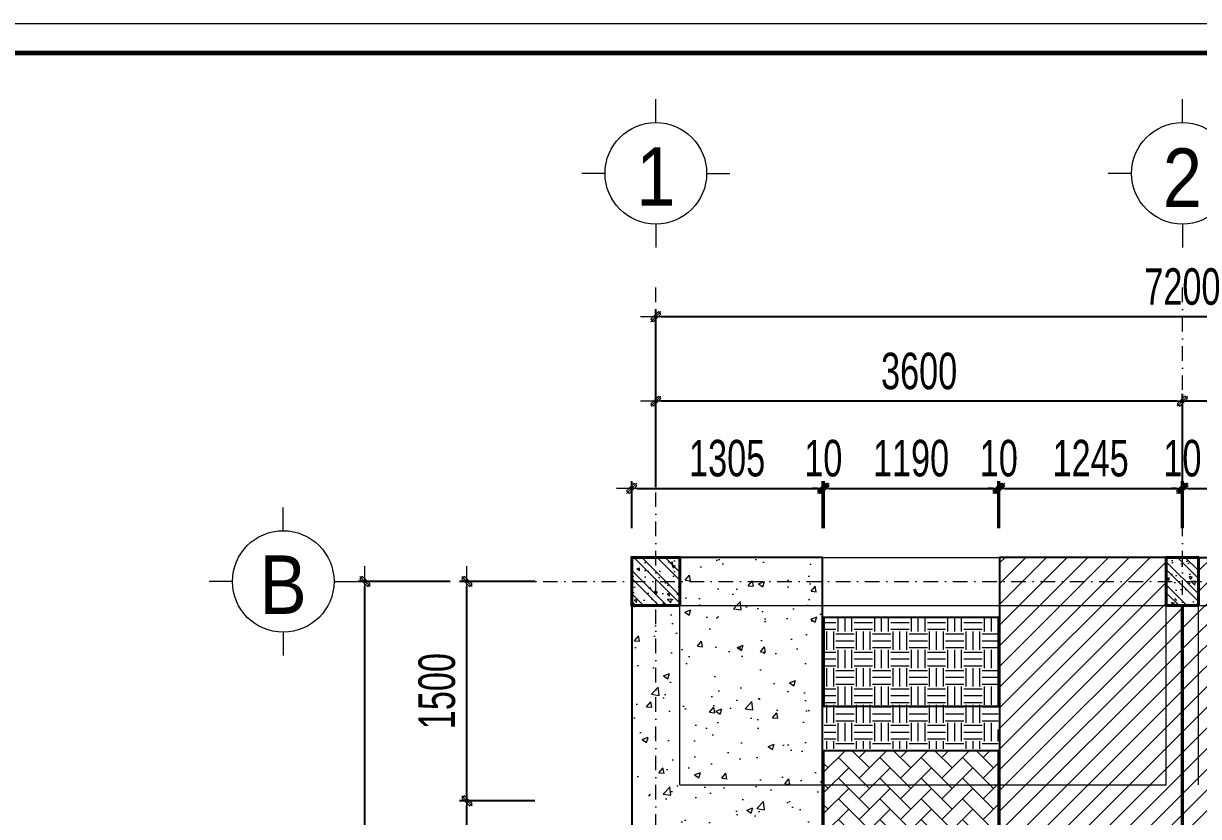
# Model space of a CAD drawing. Header units: millimetres. Extents: x -178395 to 493851, y -561170 to -280028.
# Drawn here: x -5284 to 2749, y -456089 to -450665 of the extents above; entities that cross this region are included whole.
import ezdxf
from ezdxf.enums import TextEntityAlignment as Align

# ---------------------------------------------------------------- set-up
doc = ezdxf.new("R2010")
doc.units = ezdxf.units.MM
doc.header["$MEASUREMENT"] = 0
doc.header["$PDMODE"] = 32
doc.linetypes.add('DASHDOT', pattern=[1, 0.5, -0.25, 0, -0.25])
doc.linetypes.add('HIDDEN', pattern=[0.375, 0.25, -0.125])
doc.layers.get('Defpoints').update_dxf_attribs({"color": 1})
for name, color, linetype, lineweight in [('hatch1', 136, 'Continuous', 9), ('Khungten_LCDI', 7, 'Continuous', 5), ('LC Dim', 8, 'Continuous', 18), ('LC Hatch', 252, 'Continuous', 9), ('LC ISO', 153, 'Continuous', 13), ('LC MANH DUT', 35, 'HIDDEN', 5), ('LC Net dam2', 6, 'Continuous', 40), ('LC Net manh', 133, 'Continuous', 5), ('LC Net thay', 63, 'Continuous', 25), ('LC Net truc', 79, 'DASHDOT', 13), ('LC Text1', 3, 'Continuous', 20)]:
    doc.layers.add(name, color=color, linetype=linetype, lineweight=lineweight)
doc.styles.add('HOATBIF', font='hoatbif.shx', dxfattribs={"width": 0.7})
doc.styles.add('Khungten', font='VHAVAN.TTF', dxfattribs={"width": 0.9, "height": 5000})
doc.styles.add('LC 1', font='VHAVANB.TTF')
doc.styles.add('Title', font='VHBLACK.TTF', dxfattribs={"width": 0.8})
doc.dimstyles.new('1-100', dxfattribs={"dimscale": 100, "dimtxt": 2.5, "dimasz": 0.35, "dimexe": 0.5, "dimexo": 0, "dimgap": 0.8, "dimtad": 1, "dimdec": 0, "dimzin": 0, "dimdsep": 46, "dimtxsty": 'HOATBIF', "dimblk1": 'DOT', "dimblk2": 'DOT', "dimsah": 1, "dimcen": -1, "dimdle": 1, "dimclrd": 256, "dimclre": 256, "dimclrt": 4, "dimadec": 3, "dimazin": 2, "dimtfac": 0.3333333333333333, "dimtdec": 0, "dimtix": 1, "dimtmove": 2, "dimatfit": 3, "dimldrblk": 'DOT', "dimfxl": 1, "dimtvp": 0.8333333333333333, "dimtolj": 1, "dimtzin": 0, "dimarcsym": 0})

# ---------------------------------------------------------------- blocks, each defined once
blk = doc.blocks.new('DOT')
at = {"layer": 'LC Dim'}
blk.add_line((-3, 0), (3, 0), dxfattribs=at)
at = {"layer": 'LC Dim', "color": 4}
blk.add_line((-1, -1), (1, 1), dxfattribs=at)
blk.add_lwpolyline([(0.5, 1), (-1, -0.5), (-0.5, -1), (1, 0.5)], close=True, dxfattribs=at)
blk = doc.blocks.new('*D390')
at = {"layer": 'Defpoints', "color": 0, "transparency": 16777216}
for p in [(2638.707242048607, -453248.7228395488), (2638.707242048607, -453284.776689069), (6238.707242048723, -453284.776689069)]:
    blk.add_point(p, dxfattribs=at)
at = {"layer": 'LC Dim', "lineweight": -2, "transparency": 16777216}
for p, q in [((2638.707242048607, -453284.776689069), (2638.707242048607, -453198.7228395488)), ((6238.707242048723, -453284.776689069), (6238.707242048723, -453198.7228395488)), ((6203.707242048723, -453248.7228395488), (2673.707242048607, -453248.7228395488))]:
    blk.add_line(p, q, dxfattribs=at)
at = {"layer": 'LC Dim', "lineweight": -2, "transparency": 16777216, "xscale": 35, "yscale": 35, "zscale": 35, "rotation": 180}
blk.add_blockref('DOT', (2638.707242048607, -453248.7228395488), dxfattribs=at)
at = {"layer": 'LC Dim', "lineweight": -2, "transparency": 16777216, "xscale": 35, "yscale": 35, "zscale": 35}
blk.add_blockref('DOT', (6238.707242048723, -453248.7228395488), dxfattribs=at)
at = {"layer": 'LC Dim', "color": 4, "transparency": 16777216, "insert": (4438.707242048665, -453043.7228395488), "char_height": 250, "attachment_point": 5, "style": 'HOATBIF'}
blk.add_mtext('\\A1;3600', dxfattribs=at)
blk = doc.blocks.new('_Dot')
at = {"color": 0, "linetype": 'ByBlock', "lineweight": -2}
blk.add_line((-0.5, 0), (-1, 0), dxfattribs=at)
at = {"color": 0, "linetype": 'ByBlock', "const_width": 0.5}
blk.add_lwpolyline([(-0.25, 0, 1), (0.25, 0, 1)], format="xyb", close=True, dxfattribs=at)
blk = doc.blocks.new('*D391')
at = {"layer": 'Defpoints', "color": 0, "ltscale": 2, "transparency": 16777216}
for p in [(-961.292757951277, -453248.7228395488), (-961.292757951277, -453837.8544930673), (2638.707242048607, -453837.8544930673)]:
    blk.add_point(p, dxfattribs=at)
at = {"layer": 'LC Dim', "lineweight": -2, "ltscale": 2, "transparency": 16777216}
for p, q in [((-961.292757951277, -453837.8544930673), (-961.292757951277, -453198.7228395488)), ((2638.707242048607, -453837.8544930673), (2638.707242048607, -453198.7228395488)), ((2603.707242048607, -453248.7228395488), (-926.292757951277, -453248.7228395488))]:
    blk.add_line(p, q, dxfattribs=at)
at = {"layer": 'LC Dim', "lineweight": -2, "ltscale": 2, "transparency": 16777216, "xscale": 35, "yscale": 35, "zscale": 35, "rotation": 180}
blk.add_blockref('DOT', (-961.292757951277, -453248.7228395488), dxfattribs=at)
at = {"layer": 'LC Dim', "lineweight": -2, "ltscale": 2, "transparency": 16777216, "xscale": 35, "yscale": 35, "zscale": 35}
blk.add_blockref('DOT', (2638.707242048607, -453248.7228395488), dxfattribs=at)
at = {"layer": 'LC Dim', "color": 4, "ltscale": 2, "transparency": 16777216, "insert": (838.7072420486647, -453043.7228395488), "char_height": 250, "attachment_point": 5, "style": 'HOATBIF'}
blk.add_mtext('\\A1;3600', dxfattribs=at)
blk = doc.blocks.new('*D392')
at = {"layer": 'Defpoints', "color": 0, "ltscale": 2, "transparency": 16777216}
for p in [(-961.2927579512769, -452671.213815429), (-961.292757951277, -453837.8544930673), (6238.707242048723, -453837.8544930673)]:
    blk.add_point(p, dxfattribs=at)
at = {"layer": 'LC Dim', "lineweight": -2, "ltscale": 2, "transparency": 16777216}
for p, q in [((-961.292757951277, -453837.8544930673), (-961.2927579512769, -452621.213815429)), ((6238.707242048723, -453837.8544930673), (6238.707242048723, -452621.213815429)), ((6203.707242048723, -452671.213815429), (-926.2927579512769, -452671.213815429))]:
    blk.add_line(p, q, dxfattribs=at)
at = {"layer": 'LC Dim', "lineweight": -2, "ltscale": 2, "transparency": 16777216, "xscale": 35, "yscale": 35, "zscale": 35, "rotation": 180}
blk.add_blockref('DOT', (-961.2927579512769, -452671.213815429), dxfattribs=at)
at = {"layer": 'LC Dim', "lineweight": -2, "ltscale": 2, "transparency": 16777216, "xscale": 35, "yscale": 35, "zscale": 35}
blk.add_blockref('DOT', (6238.707242048723, -452671.213815429), dxfattribs=at)
at = {"layer": 'LC Dim', "color": 4, "ltscale": 2, "transparency": 16777216, "insert": (2638.707242048723, -452466.213815429), "char_height": 250, "attachment_point": 5, "style": 'HOATBIF'}
blk.add_mtext('\\A1;7200', dxfattribs=at)
blk = doc.blocks.new('TTRUC')
at = {"layer": 'LC ISO'}
for p, q in [((0, 6.94551799677526), (0, 10.13175513561828)), ((-6.94551799677526, 0), (-10.13175513561828, 0)), ((6.94551799677526, 0), (10.13175513561828, 0)), ((0, -6.94551799677526), (0, -10.13175513561828))]:
    blk.add_line(p, q, dxfattribs=at)
at = {"layer": 'LC Net manh'}
blk.add_circle((0, 0), 6.94551799677526, dxfattribs=at)
blk = doc.blocks.new('*D394')
at = {"layer": 'Defpoints', "color": 0, "ltscale": 2, "transparency": 16777216}
for p in [(-2949.760171233959, -454481.7766890692), (-2366.691590515404, -454481.7766890692), (-2366.691590515404, -460481.7766890692)]:
    blk.add_point(p, dxfattribs=at)
at = {"layer": 'LC Dim', "lineweight": -2, "ltscale": 2, "transparency": 16777216}
for p, q in [((-2366.691590515404, -454481.7766890692), (-2999.760171233959, -454481.7766890692)), ((-2949.760171233958, -460446.7766890692), (-2949.760171233959, -454516.7766890692)), ((-2366.691590515404, -460481.7766890692), (-2999.760171233958, -460481.7766890692))]:
    blk.add_line(p, q, dxfattribs=at)
at = {"layer": 'LC Dim', "lineweight": -2, "ltscale": 2, "transparency": 16777216, "xscale": 35, "yscale": 35, "zscale": 35}
for p, rotation in [((-2949.760171233959, -454481.7766890692), 90), ((-2949.760171233958, -460481.7766890692), 270)]:
    blk.add_blockref('DOT', p, dxfattribs=dict(at, rotation=rotation))
at = {"layer": 'LC Dim', "color": 4, "ltscale": 2, "transparency": 16777216, "insert": (-3154.760171234088, -457481.7766890691), "char_height": 250, "attachment_point": 5, "rotation": 90, "style": 'HOATBIF'}
blk.add_mtext('\\A1;6000', dxfattribs=at)
blk = doc.blocks.new('kakaka')
at = {"layer": 'LC Hatch', "ltscale": 2}
h = blk.add_hatch(dxfattribs=at)
h.set_pattern_fill('BTCT', color=256, scale=20, angle=90)
h.set_pattern_definition([(140, (37650.13485386883, -378709.944733735), (12.55042699651903, 143.4520365201507), [15, -165]), (85, (37650.13485386883, -378709.944733735), (-150.4384267400024, -27.75026672259999), [12, -132]), (190.4514, (37651.18072186883, -378697.990397735), (-137.8879084121907, 115.7018763428043), [12.748038, -140.2284223999999]), (136.1842, (37610.13485386883, -378709.944733735), (33.10380286580363, 213.4482097251289), [22.5, -247.5]), (186.6356, (37612.89351526884, -378692.157384735), (-194.8235741800883, 186.9325411097407), [19.12205759999999, -210.3426]), (81.18419999999999, (37610.13485386883, -378709.944733735), (-194.8237201850649, 186.9323890267254), [18, -198]), (111, (37620.13485386883, -378689.944733735), (80.52377813306778, 119.3814104236923), [15, -165]), (56.00000000000002, (37620.13485386883, -378689.944733735), (-145.0300090093706, 48.66306638431635), [12, -132]), (161.4514, (37626.84517506884, -378679.996287135), (-64.50609934199046, 168.044525716298), [12.748038, -140.2284224]), (127.5, (37650.13485386883, -378709.944733735), (-66.5787707662623, 2.431971063458138), [0, -130.4, 0, -134, 0, -132.5]), (97.49999999999996, (37650.13485386883, -378709.944733735), (-78.88234237647205, 52.61390748842972), [0, -76.39999999999998, 0, -127.4, 0, -50.49999999999999]), (57.49999999999998, (37650.13485386883, -378754.544733735), (4.510974346875966, 106.7644872344818), [0, -49.99999999999998, 0, -155.9999999999999, 0, -206.9999999999999]), (47.49999999999999, (37650.13485386883, -378774.544733735), (-20.02099646646352, 116.6372338684772), [0, -65, 0, -103.6, 0, -147]), (135, (37650.13485386883, -378709.944733735), (-53.03300858899107, -53.03300858899106), []), (135, (37650.13485386883, -378674.589394735), (-53.03300858899107, -53.03300858899106), [])])
h.paths.add_polyline_path([(76247.63485386885, -223824.444733735), (76247.63485386885, -223604.444733735), (76027.63485386885, -223604.444733735), (76027.63485386885, -223824.444733735)])
at = {"layer": 'LC MANH DUT', "ltscale": 100}
blk.add_lwpolyline([(76247.63485386885, -223824.444733735), (76247.63485386885, -223604.444733735), (76027.63485386885, -223604.444733735), (76027.63485386885, -223824.444733735)], close=True, dxfattribs=at)
at = {"layer": 'LC Net dam2', "ltscale": 5}
blk.add_lwpolyline([(76247.63485386885, -223824.444733735), (76247.63485386885, -223604.444733735), (76027.63485386885, -223604.444733735), (76027.63485386885, -223824.444733735)], close=True, dxfattribs=at)
blk = doc.blocks.new('*D398')
at = {"layer": 'Defpoints', "color": 0, "ltscale": 2, "transparency": 16777216}
for p in [(-2252.535699514458, -454481.7766890692), (-1788.2927579517, -454481.7766890692), (-1788.292757951773, -455981.7766890693)]:
    blk.add_point(p, dxfattribs=at)
at = {"layer": 'LC Dim', "lineweight": -2, "ltscale": 2, "transparency": 16777216}
for p, q in [((-1788.2927579517, -454481.7766890692), (-2302.535699514458, -454481.7766890692)), ((-2252.535699514458, -455946.7766890693), (-2252.535699514458, -454516.7766890692)), ((-1788.292757951773, -455981.7766890693), (-2302.535699514458, -455981.7766890693))]:
    blk.add_line(p, q, dxfattribs=at)
at = {"layer": 'LC Dim', "lineweight": -2, "ltscale": 2, "transparency": 16777216, "xscale": 35, "yscale": 35, "zscale": 35}
for p, rotation in [((-2252.535699514458, -454481.7766890692), 90), ((-2252.535699514458, -455981.7766890693), 270)]:
    blk.add_blockref('DOT', p, dxfattribs=dict(at, rotation=rotation))
at = {"layer": 'LC Dim', "color": 4, "ltscale": 2, "transparency": 16777216, "insert": (-2457.535699514587, -455231.7766890692), "char_height": 250, "attachment_point": 5, "rotation": 90, "style": 'HOATBIF'}
blk.add_mtext('\\A1;1500', dxfattribs=at)
blk = doc.blocks.new('*D395')
at = {"layer": 'Defpoints', "color": 0, "ltscale": 2, "transparency": 16777216}
for p in [(-2252.535699514589, -455981.7766890693), (-1788.292757951773, -455981.7766890693), (-1788.292757951845, -457481.7766890695)]:
    blk.add_point(p, dxfattribs=at)
at = {"layer": 'LC Dim', "lineweight": -2, "ltscale": 2, "transparency": 16777216}
for p, q in [((-1788.292757951773, -455981.7766890693), (-2302.535699514589, -455981.7766890693)), ((-2252.535699514589, -457446.7766890695), (-2252.535699514589, -456016.7766890693)), ((-1788.292757951845, -457481.7766890695), (-2302.535699514589, -457481.7766890695))]:
    blk.add_line(p, q, dxfattribs=at)
at = {"layer": 'LC Dim', "lineweight": -2, "ltscale": 2, "transparency": 16777216, "xscale": 35, "yscale": 35, "zscale": 35}
for p, rotation in [((-2252.535699514589, -455981.7766890693), 90), ((-2252.535699514589, -457481.7766890695), 270)]:
    blk.add_blockref('DOT', p, dxfattribs=dict(at, rotation=rotation))
at = {"layer": 'LC Dim', "color": 4, "ltscale": 2, "transparency": 16777216, "insert": (-2457.535699514718, -456731.7766890693), "char_height": 250, "attachment_point": 5, "rotation": 90, "style": 'HOATBIF'}
blk.add_mtext('\\A1;1500', dxfattribs=at)
blk = doc.blocks.new('*D401')
at = {"layer": 'Defpoints', "color": 0, "ltscale": 250, "transparency": 16777216}
for p in [(178.7088453761758, -453844.7766890692), (-1126.292757951612, -454117.7766890692), (178.7088453761758, -454117.7766890692)]:
    blk.add_point(p, dxfattribs=at)
at = {"layer": 'LC Dim', "linetype": 'ByBlock', "lineweight": -2, "ltscale": 250, "transparency": 16777216}
for p, q in [((-1126.292757951612, -454117.7766890692), (-1126.292757951612, -453794.7766890692)), ((-1091.292757951612, -453844.7766890692), (143.7088453761758, -453844.7766890692)), ((178.7088453761758, -454117.7766890692), (178.7088453761758, -453794.7766890692))]:
    blk.add_line(p, q, dxfattribs=at)
at = {"layer": 'LC Dim', "lineweight": -2, "ltscale": 250, "transparency": 16777216, "xscale": 35, "yscale": 35, "zscale": 35, "rotation": 180}
blk.add_blockref('DOT', (-1126.292757951612, -453844.7766890692), dxfattribs=at)
at = {"layer": 'LC Dim', "lineweight": -2, "ltscale": 250, "transparency": 16777216, "xscale": 35, "yscale": 35, "zscale": 35}
blk.add_blockref('DOT', (178.7088453761758, -453844.7766890692), dxfattribs=at)
at = {"layer": 'LC Dim', "color": 4, "ltscale": 250, "transparency": 16777216, "insert": (-473.791956287718, -453639.7766890692), "char_height": 250, "attachment_point": 5, "style": 'HOATBIF'}
blk.add_mtext('\\A1;1305', dxfattribs=at)
blk = doc.blocks.new('*D402')
at = {"layer": 'Defpoints', "color": 0, "ltscale": 250, "transparency": 16777216}
for p in [(188.7065176465076, -453844.7766890692), (178.7088453761758, -454117.7766890692), (188.7065176465076, -454117.7766890692)]:
    blk.add_point(p, dxfattribs=at)
at = {"layer": 'LC Dim', "linetype": 'ByBlock', "lineweight": -2, "ltscale": 250, "transparency": 16777216}
for p, q in [((143.7088453761758, -453844.7766890692), (108.7088453761758, -453844.7766890692)), ((178.7088453761758, -454117.7766890692), (178.7088453761758, -453794.7766890692)), ((178.7088453761758, -453844.7766890692), (188.7065176465076, -453844.7766890692)), ((188.7065176465076, -454117.7766890692), (188.7065176465076, -453794.7766890692)), ((223.7065176465076, -453844.7766890692), (258.7065176465076, -453844.7766890692))]:
    blk.add_line(p, q, dxfattribs=at)
at = {"layer": 'LC Dim', "lineweight": -2, "ltscale": 250, "transparency": 16777216, "xscale": 35, "yscale": 35, "zscale": 35}
blk.add_blockref('DOT', (178.7088453761758, -453844.7766890692), dxfattribs=at)
at = {"layer": 'LC Dim', "lineweight": -2, "ltscale": 250, "transparency": 16777216, "xscale": 35, "yscale": 35, "zscale": 35, "rotation": 180}
blk.add_blockref('DOT', (188.7065176465076, -453844.7766890692), dxfattribs=at)
at = {"layer": 'LC Dim', "color": 4, "ltscale": 250, "transparency": 16777216, "insert": (183.7076815113417, -453639.7766890692), "char_height": 250, "attachment_point": 5, "style": 'HOATBIF'}
blk.add_mtext('\\A1;10', dxfattribs=at)
blk = doc.blocks.new('*D403')
at = {"layer": 'Defpoints', "color": 0, "ltscale": 250, "transparency": 16777216}
for p in [(1378.455917726014, -453844.7766890692), (188.7065176465076, -454117.7766890692), (1378.455917726014, -454117.7766890692)]:
    blk.add_point(p, dxfattribs=at)
at = {"layer": 'LC Dim', "linetype": 'ByBlock', "lineweight": -2, "ltscale": 250, "transparency": 16777216}
for p, q in [((188.7065176465076, -454117.7766890692), (188.7065176465076, -453794.7766890692)), ((223.7065176465076, -453844.7766890692), (1343.455917726014, -453844.7766890692)), ((1378.455917726014, -454117.7766890692), (1378.455917726014, -453794.7766890692))]:
    blk.add_line(p, q, dxfattribs=at)
at = {"layer": 'LC Dim', "lineweight": -2, "ltscale": 250, "transparency": 16777216, "xscale": 35, "yscale": 35, "zscale": 35, "rotation": 180}
blk.add_blockref('DOT', (188.7065176465076, -453844.7766890692), dxfattribs=at)
at = {"layer": 'LC Dim', "lineweight": -2, "ltscale": 250, "transparency": 16777216, "xscale": 35, "yscale": 35, "zscale": 35}
blk.add_blockref('DOT', (1378.455917726014, -453844.7766890692), dxfattribs=at)
at = {"layer": 'LC Dim', "color": 4, "ltscale": 250, "transparency": 16777216, "insert": (783.581217686261, -453639.7766890692), "char_height": 250, "attachment_point": 5, "style": 'HOATBIF'}
blk.add_mtext('\\A1;1190', dxfattribs=at)
blk = doc.blocks.new('*D404')
at = {"layer": 'Defpoints', "color": 0, "ltscale": 250, "transparency": 16777216}
for p in [(1388.7065176479, -453844.7766890692), (1378.455917726014, -454117.7766890692), (1388.7065176479, -454117.7766890692)]:
    blk.add_point(p, dxfattribs=at)
at = {"layer": 'LC Dim', "linetype": 'ByBlock', "lineweight": -2, "ltscale": 250, "transparency": 16777216}
for p, q in [((1343.455917726014, -453844.7766890692), (1308.455917726014, -453844.7766890692)), ((1378.455917726014, -454117.7766890692), (1378.455917726014, -453794.7766890692)), ((1378.455917726014, -453844.7766890692), (1388.7065176479, -453844.7766890692)), ((1388.7065176479, -454117.7766890692), (1388.7065176479, -453794.7766890692)), ((1423.7065176479, -453844.7766890692), (1458.7065176479, -453844.7766890692))]:
    blk.add_line(p, q, dxfattribs=at)
at = {"layer": 'LC Dim', "lineweight": -2, "ltscale": 250, "transparency": 16777216, "xscale": 35, "yscale": 35, "zscale": 35}
blk.add_blockref('DOT', (1378.455917726014, -453844.7766890692), dxfattribs=at)
at = {"layer": 'LC Dim', "lineweight": -2, "ltscale": 250, "transparency": 16777216, "xscale": 35, "yscale": 35, "zscale": 35, "rotation": 180}
blk.add_blockref('DOT', (1388.7065176479, -453844.7766890692), dxfattribs=at)
at = {"layer": 'LC Dim', "color": 4, "ltscale": 250, "transparency": 16777216, "insert": (1383.581217686957, -453639.7766890692), "char_height": 250, "attachment_point": 5, "style": 'HOATBIF'}
blk.add_mtext('\\A1;10', dxfattribs=at)
blk = doc.blocks.new('*D405')
at = {"layer": 'Defpoints', "color": 0, "ltscale": 250, "transparency": 16777216}
for p in [(2633.707120104452, -453844.7766890692), (1388.7065176479, -454117.7766890692), (2633.707120104452, -454117.7766890692)]:
    blk.add_point(p, dxfattribs=at)
at = {"layer": 'LC Dim', "linetype": 'ByBlock', "lineweight": -2, "ltscale": 250, "transparency": 16777216}
for p, q in [((1388.7065176479, -454117.7766890692), (1388.7065176479, -453794.7766890692)), ((1423.7065176479, -453844.7766890692), (2598.707120104452, -453844.7766890692)), ((2633.707120104452, -454117.7766890692), (2633.707120104452, -453794.7766890692))]:
    blk.add_line(p, q, dxfattribs=at)
at = {"layer": 'LC Dim', "lineweight": -2, "ltscale": 250, "transparency": 16777216, "xscale": 35, "yscale": 35, "zscale": 35, "rotation": 180}
blk.add_blockref('DOT', (1388.7065176479, -453844.7766890692), dxfattribs=at)
at = {"layer": 'LC Dim', "lineweight": -2, "ltscale": 250, "transparency": 16777216, "xscale": 35, "yscale": 35, "zscale": 35}
blk.add_blockref('DOT', (2633.707120104452, -453844.7766890692), dxfattribs=at)
at = {"layer": 'LC Dim', "color": 4, "ltscale": 250, "transparency": 16777216, "insert": (2011.206818876176, -453639.7766890692), "char_height": 250, "attachment_point": 5, "style": 'HOATBIF'}
blk.add_mtext('\\A1;1245', dxfattribs=at)
blk = doc.blocks.new('*D406')
at = {"layer": 'Defpoints', "color": 0, "ltscale": 250, "transparency": 16777216}
for p in [(2643.707363992761, -453844.7766890692), (2633.707120104452, -454117.7766890692), (2643.707363992761, -454117.7766890692)]:
    blk.add_point(p, dxfattribs=at)
at = {"layer": 'LC Dim', "linetype": 'ByBlock', "lineweight": -2, "ltscale": 250, "transparency": 16777216}
for p, q in [((2598.707120104452, -453844.7766890692), (2563.707120104452, -453844.7766890692)), ((2633.707120104452, -454117.7766890692), (2633.707120104452, -453794.7766890692)), ((2633.707120104452, -453844.7766890692), (2643.707363992761, -453844.7766890692)), ((2643.707363992761, -454117.7766890692), (2643.707363992761, -453794.7766890692)), ((2678.707363992761, -453844.7766890692), (2713.707363992761, -453844.7766890692))]:
    blk.add_line(p, q, dxfattribs=at)
at = {"layer": 'LC Dim', "lineweight": -2, "ltscale": 250, "transparency": 16777216, "xscale": 35, "yscale": 35, "zscale": 35}
blk.add_blockref('DOT', (2633.707120104452, -453844.7766890692), dxfattribs=at)
at = {"layer": 'LC Dim', "lineweight": -2, "ltscale": 250, "transparency": 16777216, "xscale": 35, "yscale": 35, "zscale": 35, "rotation": 180}
blk.add_blockref('DOT', (2643.707363992761, -453844.7766890692), dxfattribs=at)
at = {"layer": 'LC Dim', "color": 4, "ltscale": 250, "transparency": 16777216, "insert": (2638.707242048607, -453639.7766890692), "char_height": 250, "attachment_point": 5, "style": 'HOATBIF'}
blk.add_mtext('\\A1;10', dxfattribs=at)
blk = doc.blocks.new('*D407')
at = {"layer": 'Defpoints', "color": 0, "ltscale": 250, "transparency": 16777216}
for p in [(3888.707966449312, -453844.7766890692), (2643.707363992761, -454117.7766890692), (3888.707966449312, -454117.7766890692)]:
    blk.add_point(p, dxfattribs=at)
at = {"layer": 'LC Dim', "linetype": 'ByBlock', "lineweight": -2, "ltscale": 250, "transparency": 16777216}
for p, q in [((2643.707363992761, -454117.7766890692), (2643.707363992761, -453794.7766890692)), ((2678.707363992761, -453844.7766890692), (3853.707966449312, -453844.7766890692)), ((3888.707966449312, -454117.7766890692), (3888.707966449312, -453794.7766890692))]:
    blk.add_line(p, q, dxfattribs=at)
at = {"layer": 'LC Dim', "lineweight": -2, "ltscale": 250, "transparency": 16777216, "xscale": 35, "yscale": 35, "zscale": 35, "rotation": 180}
blk.add_blockref('DOT', (2643.707363992761, -453844.7766890692), dxfattribs=at)
at = {"layer": 'LC Dim', "lineweight": -2, "ltscale": 250, "transparency": 16777216, "xscale": 35, "yscale": 35, "zscale": 35}
blk.add_blockref('DOT', (3888.707966449312, -453844.7766890692), dxfattribs=at)
at = {"layer": 'LC Dim', "color": 4, "ltscale": 250, "transparency": 16777216, "insert": (3266.207665221037, -453639.7766890692), "char_height": 250, "attachment_point": 5, "style": 'HOATBIF'}
blk.add_mtext('\\A1;1245', dxfattribs=at)
blk = doc.blocks.new('lcdi fix')
at = {"layer": 'Defpoints', "lineweight": 0}
blk.add_lwpolyline([(-1199.999999582767, -14849.99999999255), (-1199.999999582767, 14849.99999999255), (40799.99891111254, 14849.99999999255), (40799.99891111254, -14849.99999999255)], close=True, dxfattribs=at)
at = {"layer": 'Khungten_LCDI', "color": 5, "lineweight": 60}
blk.add_lwpolyline([(0, -14649.99999999255), (0, 14649.99999999255), (40599.99891117215, 14649.99999999255), (40599.99891117215, -14649.99999999255)], close=True, dxfattribs=at)
at = {"color": 7, "style": 'Khungten', "width": 0.8}
for tag, p in [('REVISION', (39498.75271332351, -10746.30395446718)), ('NGAYHT', (39546.07422497955, -11609.37091637403))]:
    blk.add_attdef(tag, text='', height=199.998925739526, dxfattribs=at).set_placement(p, align=Align.CENTER)
at = {"layer": 'LC Text1', "color": 3, "style": 'LC 1', "width": 1.834005631990714}
for tag, p, p2 in [('TENBANVE1', (36912.65773373929, -8885.760238945484), (40339.14503431407, -8885.760238945484)), ('TENBANVE2', (36912.65773373929, -9562.465564332902), (40339.14503431407, -9562.465564332902))]:
    blk.add_attdef(tag, text='', height=249.9999935159642, dxfattribs=at).set_placement(p, p2, align=Align.FIT)
at = {"layer": 'LC Text1', "style": 'Title', "width": 0.7}
blk.add_attdef('SOBANVE', text='', height=249.9999935159641, dxfattribs=at).set_placement((39561.98232412425, -13896.18071823567), align=Align.CENTER)

msp = doc.modelspace()

# ---------------------------------------------------------------- hatches: boundary and pattern name
at = {"layer": 'LC Hatch', "ltscale": 250}
h = msp.add_hatch(dxfattribs=at)
h.set_pattern_fill('AR-CONC', color=256, scale=60)
h.set_pattern_definition([(49.99999999999999, (145.0099640624967, -308.8891391335055), (430.3561095604521, -37.65128098955707), [45, -495]), (355, (145.0099640624967, -308.8891391335055), (-83.25080016780001, 451.3152802200071), [36, -396]), (100.4514, (180.8729720624965, -312.0267431335055), (347.1056290284129, 413.6637252365721), [38.244114, -420.6852672]), (46.18420000000001, (145.0099640624967, -188.8891391335055), (640.3446291753867, -99.31140859741085), [67.5, -742.5]), (96.6356, (198.3720110624968, -197.1651233335056), (560.797623329222, 584.470722540265), [57.3661728, -631.0278]), (351.1842, (145.0099640624967, -188.8891391335055), (560.7971670801763, 584.4711605551947), [54, -594]), (21, (205.0099640624967, -218.8891391335055), (358.144231271077, -241.5713343992033), [45, -495]), (326.0000000000001, (205.0099640624967, -218.8891391335055), (145.989199152949, 435.0900270281118), [36, -396]), (71.4514, (234.8553038624968, -239.0201027335055), (504.1335771488939, 193.5182980259714), [38.244114, -420.6852672]), (37.50000000000001, (145.0099640624967, -308.8891391335055), (7.295913190374401, 199.7363122987869), [0, -391.2, 0, -402, 0, -397.5]), (7.499999999999999, (145.0099640624967, -308.8891391335055), (157.8417224652892, 236.6470271294161), [0, -229.2, 0, -382.2, 0, -151.5]), (327.5, (11.20996406249651, -308.8891391335055), (320.2934617034454, -13.53292304062785), [0, -150, 0, -468, 0, -621]), (317.5, (-48.79003593750349, -308.8891391335055), (349.9117016054317, 60.06298939939064), [0, -195, 0, -310.8, 0, -441])])
h.paths.add_polyline_path([(6403.707242047361, -454646.7766890688), (6073.707242048636, -454646.7766890688), (6073.70724204841, -454646.7769079485), (6403.707242048636, -454646.7764701904), (6403.707242048636, -454316.7766890688), (6073.707604089402, -454316.7766890688), (6073.70724204865, -454646.7766890688), (6403.707242047361, -454646.7766890688), (6403.707242047304, -454646.7764701904), (6073.707242048636, -454646.7769079485), (6073.707242048636, -454316.7764701894), (5098.707966449328, -454316.7764701895), (5098.707966449619, -457476.7772588847), (6403.707967411449, -457476.7772588847)])
h.paths.add_polyline_path([(6403.708846470278, -457486.7763639358), (5098.711174524153, -457486.776363936), (5098.708846789838, -460646.7768518521), (6073.707242048723, -460646.7768518521), (6073.707242048723, -460316.7763523242), (6403.708846470278, -460316.7765595737)])
h.paths.add_polyline_path([(178.7088453817914, -457486.7767899378), (-1126.291154298532, -457486.7767899379), (-1126.291154298532, -460316.7766890691), (-796.2927579514953, -460316.7766890691), (-796.2927579514953, -460646.7772778541), (178.7088453819078, -460646.7772778541)])
h.paths.add_polyline_path([(178.7088453779861, -455336.7763191659), (173.706517647769, -455336.7763191659), (173.706517647769, -454726.7763191659), (178.7088453761753, -454316.7761002808), (-796.292757957227, -454316.7761002826), (-796.2927579566294, -454646.7766890691), (-1126.291154303666, -454646.7766890691), (-1126.291154298542, -457476.7765881994), (178.7088453817823, -457476.7765881971)])
h = msp.add_hatch(dxfattribs=at)
h.set_pattern_fill('ANSI31', color=256, scale=800)
h.set_pattern_definition([(45, (145.0099640624967, -8141.889139133506), (-70.71067811865476, 70.71067811865476), [])])
h.paths.add_polyline_path([(3888.707966449328, -454316.7764114937), (2748.707239881414, -454316.776607635), (2748.707465214545, -454646.7766890688), (2643.707363992761, -454646.7766890688), (2643.707363992761, -457476.7767312421), (3888.707966449211, -457476.7767312421)])
h.paths.add_polyline_path([(2633.707120104452, -454646.7766890688), (2528.707018882668, -454646.7766890688), (2528.707244215799, -454316.776607635), (1388.706517647885, -454316.7764114937), (1388.706517648002, -457476.7767312421), (2633.707120104452, -457476.7767312421)])
at = {"layer": 'LC Hatch', "ltscale": 2}
h = msp.add_hatch(dxfattribs=at)
h.set_pattern_fill('BTCT', color=256, scale=30, angle=90)
h.set_pattern_definition([(140, (-55092.54275795152, -686975.0266890689), (18.82564049477855, 215.178054780226), [22.5, -247.5]), (85, (-55092.54275795152, -686975.0266890689), (-225.6576401100036, -41.62540008389999), [18, -198]), (190.4514, (-55090.9739559515, -686957.0951850689), (-206.8318626182861, 173.5528145142065), [19.12205699999994, -210.3426335999995]), (136.1842, (-55152.54275795152, -686975.0266890689), (49.65570429870544, 320.1723145876933), [33.74999999999989, -371.2499999999991]), (186.6356, (-55148.40476585149, -686948.3456655687), (-292.2353612701325, 280.398811664611), [28.6830864, -315.5139]), (81.18419999999999, (-55152.54275795152, -686975.0266890689), (-292.2355802775974, 280.3985835400882), [27, -297.0000000000001]), (111, (-55137.54275795152, -686945.0266890689), (120.7856671996017, 179.0721156355385), [22.5, -247.5]), (56.00000000000002, (-55137.54275795152, -686945.0266890689), (-217.5450135140559, 72.99459957647453), [18, -198]), (161.4514, (-55127.47727615146, -686930.1040191688), (-96.75914901298569, 252.066788574447), [19.122057, -210.3426336]), (127.5, (-55092.54275795152, -686975.0266890689), (-99.86815614939344, 3.647956595187207), [0, -195.6, 0, -201, 0, -198.75]), (97.49999999999993, (-55092.54275795152, -686975.0266890689), (-118.3235135647081, 78.92086123264458), [0, -114.6, 0, -191.1, 0, -75.74999999999999]), (57.49999999999998, (-55092.54275795152, -687041.9266890688), (6.76646152031395, 160.1467308517227), [0, -74.99999999999976, 0, -233.9999999999995, 0, -310.499999999999]), (47.49999999999999, (-55092.54275795152, -687071.9266890688), (-30.03149469969528, 174.9558508027159), [0, -97.5, 0, -155.4, 0, -220.5]), (135, (-55092.54275795152, -686975.0266890689), (-79.5495128834866, -79.54951288348659), []), (135, (-55092.54275795152, -686921.9936805689), (-79.5495128834866, -79.54951288348659), [])])
h.paths.add_polyline_path([(2528.707242048519, -454646.7766890688), (2748.707242048519, -454646.7766890688), (2748.707242048519, -454316.7766890688), (2528.707242048519, -454316.7766890688)])
at = {"layer": 'LC Hatch', "ltscale": 250}
h = msp.add_hatch(dxfattribs=at)
h.set_pattern_fill('EARTH', color=256, scale=500)
h.set_pattern_definition([(0, (145.0099640624967, -308.8891391335055), (125, 125), [125, -125]), (0, (145.0099640624967, -262.0141391335055), (125, 125), [125, -125]), (0, (145.0099640624967, -215.1391391335055), (125, 125), [125, -125]), (90, (160.6349640624967, -199.5141391335055), (-125, 125), [125, -125]), (90, (207.5099640624967, -199.5141391335055), (-125, 125), [125, -125]), (90, (254.3849640624967, -199.5141391335055), (-125, 125), [125, -125])])
h.paths.add_polyline_path([(187.4160363205119, -454726.7763191634), (189.9969989725032, -455626.734674773), (1379.881036107741, -455626.7558668741), (1377.30007345575, -454726.7975112644)])
h = msp.add_hatch(dxfattribs=at)
h.set_pattern_fill('AR-HBONE', color=256, scale=25)
h.set_pattern_definition([(45, (145.0099640624967, -308.8891391335055), (0, 141.4213562373095), [300, -100]), (135, (215.7206421874967, -238.1784610085056), (1.110223024625157e-14, 141.4213562373095), [300, -100])])
h.paths.add_polyline_path([(188.2874802997603, -457476.7762011527), (1378.706517647769, -457476.7762011527), (1378.706517647769, -455636.7342370139), (188.2874802997603, -455636.7342370139)])

# ---------------------------------------------------------------- linework, layer by layer
at = {"layer": 'hatch1', "linetype": 'HIDDEN'}
msp.add_lwpolyline([(173.706517647769, -455336.7763191659), (1393.706517647769, -455336.7763191659), (1393.706517647769, -454726.7763191659), (173.706517647769, -454726.7763191659)], close=True, dxfattribs=at)
at = {"layer": 'LC MANH DUT', "ltscale": 100}
msp.add_lwpolyline([(2748.707242048519, -454646.7766890688), (2748.707242048519, -454316.7766890688), (2528.707242048519, -454316.7766890688), (2528.707242048519, -454646.7766890688)], close=True, dxfattribs=at)
at = {"layer": 'LC Net dam2', "ltscale": 5}
msp.add_lwpolyline([(2748.707242048519, -454646.7766890688), (2748.707242048519, -454316.7766890688), (2528.707242048519, -454316.7766890688), (2528.707242048519, -454646.7766890688)], close=True, dxfattribs=at)
at = {"layer": 'LC Net manh', "color": 0}
for p, q in [((-1126.292757951335, -460646.776689069), (-1126.292757951612, -454316.776689069)), ((-1126.292757951612, -454316.776689069), (6403.707242048505, -454316.7766890691)), ((-796.2927579515535, -455871.7766890691), (-796.2927579515972, -454646.776689069)), ((-796.2927579515972, -454646.776689069), (2528.707242048532, -454646.776689069)), ((-796.2927579515754, -455871.7766890691), (-796.2927579516336, -454646.7766890693)), ((2528.707242048592, -455871.7766890691), (2528.707242048534, -454646.7766890692)), ((2748.707242048516, -454646.776689069), (6073.707242048519, -454646.776689069)), ((2748.707242048577, -455871.7766890691), (2748.707242048519, -454646.776689069)), ((-796.2927579515535, -455871.7766890691), (2528.70724204859, -455871.776689069))]:
    msp.add_line(p, q, dxfattribs=at)
at = {"layer": 'LC Net thay'}
for points in [[(-1126.291154303666, -454646.7765380422), (-1126.292931611085, -457476.7765881994), (178.7088453817823, -457476.776588197), (178.7088453761758, -454316.7761002808)], [(2528.707018882668, -454316.776607635), (1388.706517647885, -454316.7764114937), (1388.706517648002, -457476.7767312421), (2633.707120104452, -457476.7767312421), (2633.707120104452, -454646.7766890688), (2528.707018882668, -454646.7766890688), (2528.707244215932, -454316.7764114936)], [(2748.707465214545, -454316.776607635), (3888.707966449328, -454316.7764114937), (3888.707966449211, -457476.7767312421), (2643.707363992761, -457476.7767312421), (2643.707363992761, -454646.7766890688), (2748.707465214545, -454646.7766890688), (2748.707239881281, -454316.7764114936)]]:
    msp.add_lwpolyline(points, dxfattribs=at)
at = {"layer": 'LC Net thay', "ltscale": 250}
msp.add_lwpolyline([(-1126.291154303666, -454646.7765380422), (-1126.291154298541, -457476.7765881994), (178.7088453817823, -457476.7765881971), (178.7088453761758, -454316.7761002808), (-796.292757957227, -454316.7761002826), (-796.2927579566294, -454646.7766890675), (-1126.291154303632, -454646.7764818207)], dxfattribs=at)
at = {"layer": 'LC Net thay'}
msp.add_lwpolyline([(1378.455917726014, -455336.7763191659), (188.7065176465076, -455336.7763904105), (188.7065176465076, -454726.7763904105), (1378.455917726014, -454726.7763191659)], close=True, dxfattribs=at)
at = {"layer": 'LC Net thay', "ltscale": 250}
msp.add_lwpolyline([(188.2874802997603, -455636.7342370139), (1378.706517647769, -455636.7342370139), (1378.706517647769, -457476.7762011527), (188.2874802997603, -457476.7762011527)], close=True, dxfattribs=at)
at = {"layer": 'LC Net truc', "ltscale": 200}
for p, q in [((-961.2927579511606, -461375.9455260505), (-961.2927579517427, -452404.3840725012)), ((2638.707242048839, -461375.9455260506), (2638.707242048141, -452404.3840725012)), ((-2132.691590515403, -454481.776689069), (6960.747010485297, -454481.7766890691))]:
    msp.add_line(p, q, dxfattribs=at)

# ---------------------------------------------------------------- block references
at = {"layer": 'LC Dim', "xscale": 1.5, "yscale": 1.5, "zscale": 1.5}
msp.add_blockref('kakaka', (-115167.7450387547, -118910.1095884665), dxfattribs=at)
at = {"layer": 'LC ISO', "xscale": 50, "yscale": 50, "zscale": 50, "rotation": 180}
for p in [(-961.292757951277, -451690.3225552976), (2638.707242048839, -451690.3225552975), (-3508.821688437341, -454481.7766890692)]:
    msp.add_blockref('TTRUC', p, dxfattribs=at)
at = {"layer": 'LC Net thay'}
msp.add_blockref('lcdi fix', (-23474.71584934132, -465515.3829134625), dxfattribs=at)

# ---------------------------------------------------------------- texts
at = {"layer": 'LC Text1', "ltscale": 0.2, "style": 'LC 1', "width": 0.9}
for s, p in [('1', (-961.292757951277, -452031.9820369515)), ('2', (2638.707242048839, -452039.5448594927)), ('b', (-3508.821688437341, -454823.4361707231))]:
    msp.add_text(s, height=400, dxfattribs=at).set_placement(p, align=Align.BOTTOM_CENTER)

# ---------------------------------------------------------------- dimensions: what is measured, and where the dimension line sits
at = {"layer": 'LC Dim', "ltscale": 2}
dim = msp.add_linear_dim(base=(-961.2927579512769, -452671.213815429), p1=(6238.707242048723, -453837.8544930673), p2=(-961.292757951277, -453837.8544930673), dimstyle='1-100', override={"dimscale": 100}, dxfattribs=at)
dim.commit()
dim.dimension.update_dxf_attribs({"geometry": '*D392', "text_midpoint": (2638.707242048723, -452466.213815429)})
for base, p1, p2, angle, picture, middle in [((-961.292757951277, -453248.7228395488), (2638.707242048607, -453837.8544930673), (-961.292757951277, -453837.8544930673), 180, '*D391', (838.7072420486647, -453043.7228395488)), ((-2949.760171233959, -454481.7766890692), (-2366.691590515403, -460481.776689069), (-2366.691590515403, -454481.776689069), 90, '*D394', (-3154.760171234088, -457481.7766890691))]:
    dim = msp.add_linear_dim(base=base, p1=p1, p2=p2, angle=angle, dimstyle='1-100', override={"dimscale": 100}, dxfattribs=at)
    dim.commit()
    dim.dimension.update_dxf_attribs({"geometry": picture, "text_midpoint": middle})
at = {"layer": 'LC Dim'}
dim = msp.add_linear_dim(base=(2638.707242048607, -453248.7228395488), p1=(6238.707242048723, -453284.776689069), p2=(2638.707242048607, -453284.776689069), angle=180, dimstyle='1-100', override={"dimscale": 100}, dxfattribs=at)
dim.commit()
dim.dimension.update_dxf_attribs({"geometry": '*D390', "text_midpoint": (4438.707242048665, -453043.7228395488)})
at = {"layer": 'LC Dim', "ltscale": 250}
for base, p1, p2, picture, middle in [((178.7088453761758, -453844.7766890692), (-1126.292757951612, -454117.7766890692), (178.7088453761758, -454117.7766890692), '*D401', (-473.791956287718, -453639.7766890692)), ((188.7065176465076, -453844.7766890692), (178.7088453761758, -454117.7766890692), (188.7065176465076, -454117.7766890692), '*D402', (183.7076815113417, -453639.7766890692)), ((1378.455917726014, -453844.7766890692), (188.7065176465076, -454117.7766890692), (1378.455917726014, -454117.7766890692), '*D403', (783.581217686261, -453639.7766890692)), ((1388.7065176479, -453844.7766890692), (1378.455917726014, -454117.7766890692), (1388.7065176479, -454117.7766890692), '*D404', (1383.581217686957, -453639.7766890692)), ((2633.707120104452, -453844.7766890692), (1388.7065176479, -454117.7766890692), (2633.707120104452, -454117.7766890692), '*D405', (2011.206818876176, -453639.7766890692)), ((2643.707363992761, -453844.7766890692), (2633.707120104452, -454117.7766890692), (2643.707363992761, -454117.7766890692), '*D406', (2638.707242048607, -453639.7766890692)), ((3888.707966449312, -453844.7766890692), (2643.707363992761, -454117.7766890692), (3888.707966449312, -454117.7766890692), '*D407', (3266.207665221037, -453639.7766890692))]:
    dim = msp.add_linear_dim(base=base, p1=p1, p2=p2, dimstyle='1-100', override={"dimfxl": 0, "dimarcsym": 1}, dxfattribs=at)
    dim.commit()
    dim.dimension.update_dxf_attribs({"geometry": picture, "text_midpoint": middle})
at = {"layer": 'LC Dim', "ltscale": 2}
for base, p1, p2, picture, middle in [((-2252.535699514458, -454481.7766890692), (-1788.292757951772, -455981.7766890691), (-1788.292757951699, -454481.776689069), '*D398', (-2457.535699514587, -455231.7766890692)), ((-2252.535699514589, -455981.7766890693), (-1788.292757951845, -457481.7766890692), (-1788.292757951772, -455981.7766890691), '*D395', (-2457.535699514718, -456731.7766890693))]:
    dim = msp.add_linear_dim(base=base, p1=p1, p2=p2, angle=90, dimstyle='1-100', dxfattribs=at)
    dim.commit()
    dim.dimension.update_dxf_attribs({"geometry": picture, "text_midpoint": middle})

doc.saveas('drawing.dxf')
